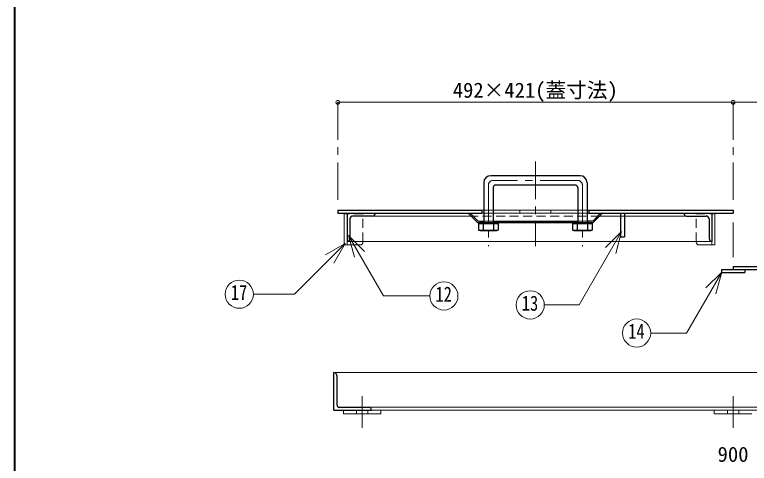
# Model space of a CAD drawing. Units: millimetres, scale not verified. Extents: x -1691 to 1549, y -1119 to 1129.
# Drawn here: x -1691 to -909, y -137 to 341 of the extents above; entities that cross this region are included whole.
import ezdxf
from ezdxf.enums import TextEntityAlignment as Align

# ---------------------------------------------------------------- set-up
doc = ezdxf.new("R2010")
doc.units = ezdxf.units.MM
doc.header["$LTSCALE"] = 8
doc.header["$PDMODE"] = 32
doc.header["$PDSIZE"] = 4
doc.linetypes.add('CHAIN1', pattern=[8, 5, -1, 1, -1])
doc.linetypes.add('DASHED1', pattern=[1.8, 1.2, -0.6])
doc.layers.add('0-0_ﾚｲﾔ1', color=4, linetype='Continuous', lineweight=9)
doc.styles.add('ＭＳ ゴシック', font='')
doc.styles.get('ＭＳ ゴシック').set_extended_font_data('MS Gothic')

msp = doc.modelspace()

# ---------------------------------------------------------------- linework, layer by layer
at = {"layer": '0-0_ﾚｲﾔ1', "color": 1, "lineweight": 40}
msp.add_line((-1691.137, -1118.909), (-1691.137, 1129.091), dxfattribs=at)
at = {"layer": '0-0_ﾚｲﾔ1'}
for p, q in [((-1347.137, 248.091), (-926.137, 248.091)), ((-505.137, 248.091), (-926.137, 248.091)), ((-1153.221, 133.091), (-1120.054, 133.091)), ((-1205.137, 126.891), (-1310.137, 126.891)), ((-1153.221, 129.891), (-1120.054, 129.891)), ((-1046.137, 126.891), (-1068.137, 126.891)), ((-975.637, 126.891), (-1041.637, 126.891)), ((-1337.137, 99.891), (-948.637, 99.891)), ((-1323.337, 96.091), (-1337.137, 96.091)), ((-1320.337, 99.091), (-1320.337, 99.891)), ((-965.437, 99.091), (-965.437, 99.891)), ((-962.437, 96.091), (-948.637, 96.091)), ((-1341.137, -83.909), (-1341.137, -79.909)), ((-1341.137, -83.909), (-1301.137, -83.909)), ((-1301.137, -83.909), (-1301.137, -79.909)), ((-946.137, -83.909), (-946.137, -79.909)), ((-946.137, -83.909), (-906.137, -83.909))]:
    msp.add_line(p, q, dxfattribs=at)
at = {"layer": '0-0_ﾚｲﾔ1', "linetype": 'CHAIN1'}
for p, q in [((-1347.137, 248.091), (-1347.137, 143.091)), ((-926.137, 248.091), (-926.137, 143.091)), ((-1136.637, 184.891), (-1136.637, 94.891)), ((-1091.637, 164.891), (-1181.637, 164.891)), ((-1186.637, 159.891), (-1186.637, 94.891)), ((-1086.637, 159.891), (-1086.637, 94.891)), ((-926.137, 119.891), (-926.137, 83.091)), ((-1321.137, -98.909), (-1321.137, -64.909)), ((-926.137, -98.909), (-926.137, -64.909))]:
    msp.add_line(p, q, dxfattribs=at)
at = {"layer": '0-0_ﾚｲﾔ1', "color": 5, "lineweight": 25}
for p, q in [((-1089.137, 169.891), (-1184.137, 169.891)), ((-1191.637, 162.391), (-1191.637, 119.391)), ((-1181.637, 157.391), (-1181.637, 119.391)), ((-1094.137, 159.891), (-1179.137, 159.891)), ((-1091.637, 157.391), (-1091.637, 119.391)), ((-1081.637, 162.391), (-1081.637, 119.391)), ((-1347.137, 133.091), (-1347.137, 129.891)), ((-1079.637, 133.091), (-926.137, 133.091)), ((-926.137, 133.091), (-926.137, 129.891)), ((-1347.137, 129.891), (-1193.637, 129.891)), ((-1337.137, 129.891), (-1337.137, 99.891)), ((-1310.137, 126.891), (-1331.137, 126.891)), ((-1199.016, 120.77), (-1208.137, 129.891)), ((-1198.395, 122.27), (-1206.016, 129.891)), ((-1074.88, 122.27), (-1067.259, 129.891)), ((-1074.259, 120.77), (-1065.137, 129.891)), ((-1046.137, 129.891), (-1046.137, 104.891)), ((-1041.637, 129.891), (-1041.637, 104.891)), ((-975.637, 126.891), (-954.637, 126.891)), ((-948.637, 129.891), (-948.637, 99.891)), ((-1334.137, 123.891), (-1334.137, 102.891)), ((-1197.137, 118.891), (-1195.637, 119.391)), ((-1197.137, 118.891), (-1176.137, 118.891)), ((-1197.137, 118.891), (-1197.137, 111.891)), ((-1196.895, 119.891), (-1192.637, 119.891)), ((-1195.637, 119.391), (-1177.637, 119.391)), ((-1192.137, 118.891), (-1192.137, 111.891)), ((-1181.137, 118.891), (-1181.137, 111.891)), ((-1180.637, 121.391), (-1092.637, 121.391)), ((-1097.137, 118.891), (-1095.637, 119.391)), ((-1097.137, 118.891), (-1076.137, 118.891)), ((-1095.637, 119.391), (-1077.637, 119.391)), ((-1092.637, 121.391), (-1092.637, 119.891)), ((-1092.137, 118.891), (-1092.137, 111.891)), ((-1086.637, 119.391), (-1081.137, 118.891)), ((-1081.137, 118.891), (-1077.637, 119.391)), ((-951.637, 123.891), (-951.637, 102.891)), ((-1197.137, 111.891), (-1176.137, 111.891)), ((-1197.137, 111.891), (-1195.637, 111.391)), ((-1195.637, 111.391), (-1192.137, 111.891)), ((-1195.637, 111.391), (-1177.637, 111.391)), ((-1192.137, 111.891), (-1186.637, 111.391)), ((-1186.637, 111.391), (-1181.137, 111.891)), ((-1181.137, 111.891), (-1177.637, 111.391)), ((-1097.137, 111.891), (-1076.137, 111.891)), ((-1095.637, 111.391), (-1077.637, 111.391)), ((-1076.137, 111.891), (-1077.637, 111.391)), ((-1046.137, 104.891), (-1041.637, 104.891)), ((-926.137, 73.091), (-926.137, 69.891)), ((-926.137, 73.091), (-772.637, 73.091)), ((-938.637, 69.891), (-938.637, 66.691)), ((-938.637, 69.891), (-772.637, 69.891)), ((-938.637, 66.691), (-913.637, 66.691)), ((-913.637, 69.891), (-913.637, 66.691)), ((-1351.137, -79.909), (-1351.137, -39.909)), ((-1348.137, -42.909), (-1348.137, -73.909)), ((-1345.137, -76.909), (-1314.137, -76.909)), ((-1351.137, -79.909), (-1311.137, -79.909))]:
    msp.add_line(p, q, dxfattribs=at)
at = {"layer": '0-0_ﾚｲﾔ1', "color": 7, "lineweight": 18}
for p, q in [((-1191.637, 133.091), (-1193.637, 133.091)), ((-1153.221, 133.091), (-1181.637, 133.091)), ((-1153.221, 133.091), (-1153.221, 129.891)), ((-1120.054, 133.091), (-1120.054, 129.891)), ((-1091.637, 133.091), (-1120.054, 133.091)), ((-1079.637, 133.091), (-1081.637, 133.091)), ((-1340.337, 129.091), (-1337.137, 129.091)), ((-1340.337, 129.091), (-1340.337, 96.091)), ((-1193.637, 129.891), (-1191.637, 129.891)), ((-1181.637, 129.891), (-1153.221, 129.891)), ((-1120.054, 129.891), (-1091.637, 129.891)), ((-1081.637, 129.891), (-1079.637, 129.891)), ((-945.437, 129.091), (-948.637, 129.091)), ((-945.437, 129.091), (-945.437, 96.091)), ((-1192.637, 121.391), (-1191.637, 121.391)), ((-1192.637, 119.891), (-1191.637, 119.891)), ((-1181.637, 121.391), (-1180.637, 121.391)), ((-1181.637, 119.891), (-1180.637, 119.891)), ((-1092.637, 121.391), (-1091.637, 121.391)), ((-1092.637, 119.891), (-1091.637, 119.891)), ((-1081.637, 121.391), (-1080.637, 121.391)), ((-1081.637, 119.891), (-1080.637, 119.891)), ((-1044.958, 110.243), (-1090.054, 32.135)), ((-1044.958, 110.243), (-1061.929, 93.273)), ((-1044.958, 110.243), (-1051.17, 87.061)), ((-1335.568, 106.201), (-1329.357, 83.018)), ((-1335.568, 106.201), (-1318.598, 89.23)), ((-1335.568, 106.201), (-1298.335, 41.711)), ((-1339.274, 97.521), (-1393.222, 43.573)), ((-1339.274, 97.521), (-1360.058, 85.521)), ((-1339.274, 97.521), (-1351.274, 76.736)), ((-1340.337, 96.091), (-1337.137, 96.091)), ((-1337.137, 99.891), (-1337.137, 96.091)), ((-948.637, 99.891), (-948.637, 96.091)), ((-945.437, 96.091), (-948.637, 96.091)), ((-938.16, 67.205), (-975.687, 2.207)), ((-938.16, 67.205), (-955.131, 50.235)), ((-938.16, 67.205), (-944.372, 44.023)), ((-1436.976, 43.573), (-1393.222, 43.573)), ((-1249.107, 41.711), (-1298.335, 41.711)), ((-1127.18, 32.135), (-1090.054, 32.135)), ((-1013.851, 2.207), (-975.687, 2.207)), ((-501.137, -39.909), (-1351.137, -39.909)), ((-1314.137, -76.909), (-538.137, -76.909)), ((-1311.137, -79.909), (-541.137, -79.909))]:
    msp.add_line(p, q, dxfattribs=at)
at = {"layer": '0-0_ﾚｲﾔ1', "linetype": 'DASHED1'}
for p, q in [((-1191.637, 133.091), (-1181.637, 133.091)), ((-1091.637, 133.091), (-1081.637, 133.091)), ((-1320.337, 129.091), (-1337.137, 129.091)), ((-1320.337, 99.891), (-1320.337, 129.091)), ((-1068.137, 126.891), (-1205.137, 126.891)), ((-1191.637, 129.891), (-1181.637, 129.891)), ((-1091.637, 129.891), (-1081.637, 129.891)), ((-1046.137, 126.891), (-1041.637, 126.891)), ((-965.437, 129.091), (-948.637, 129.091)), ((-965.437, 99.891), (-965.437, 129.091)), ((-1191.637, 121.391), (-1181.637, 121.391)), ((-1191.637, 119.891), (-1181.637, 119.891)), ((-1091.637, 121.391), (-1081.637, 121.391)), ((-1091.637, 119.891), (-1081.637, 119.891)), ((-1327.137, -83.909), (-1327.137, -79.909)), ((-1315.137, -83.909), (-1315.137, -79.909)), ((-932.137, -83.909), (-932.137, -79.909)), ((-920.137, -83.909), (-920.137, -79.909))]:
    msp.add_line(p, q, dxfattribs=at)
at = {"layer": '0-0_ﾚｲﾔ1', "color": 5, "lineweight": 25}
for points in [[(-1347.137, 133.091), (-1193.637, 133.091), (-1193.637, 129.891)], [(-1079.637, 133.091), (-1079.637, 129.891), (-926.137, 129.891)], [(-1196.273, 121.391), (-1192.637, 121.391), (-1192.637, 119.891)], [(-1195.637, 119.391), (-1192.137, 118.891), (-1186.637, 119.391)], [(-1186.637, 119.391), (-1181.137, 118.891), (-1177.637, 119.391)], [(-1180.637, 121.391), (-1180.637, 119.891), (-1092.637, 119.891)], [(-1177.637, 119.391), (-1176.137, 118.891), (-1176.137, 111.891), (-1177.637, 111.391)], [(-1097.137, 118.891), (-1097.137, 111.891), (-1095.637, 111.391), (-1092.137, 111.891)], [(-1095.637, 119.391), (-1092.137, 118.891), (-1086.637, 119.391)], [(-1081.137, 118.891), (-1081.137, 111.891), (-1077.637, 111.391)], [(-1077.001, 121.391), (-1080.637, 121.391), (-1080.637, 119.891), (-1076.38, 119.891)], [(-1077.637, 119.391), (-1076.137, 118.891), (-1076.137, 111.891)], [(-1092.137, 111.891), (-1086.637, 111.391), (-1081.137, 111.891)]]:
    msp.add_lwpolyline(points, dxfattribs=at)
at = {"layer": '0-0_ﾚｲﾔ1', "color": 7, "lineweight": 18}
for centre in [(-1451.976, 43.573), (-1234.107, 41.711), (-1142.18, 32.135), (-1028.851, 2.207)]:
    msp.add_circle(centre, 15, dxfattribs=at)
at = {"layer": '0-0_ﾚｲﾔ1', "color": 5, "lineweight": 25}
for centre, radius, start, end in [((-1184.137, 162.391), 7.5, 90, 180), ((-1089.137, 162.391), 7.5, 0, 90), ((-1179.137, 157.391), 2.5, 90, 180), ((-1094.137, 157.391), 2.5, 0, 90), ((-1331.137, 123.891), 3, 90, 180), ((-1310.137, 129.891), 3, 270, 0), ((-975.637, 129.891), 3, 180, 270), ((-954.637, 123.891), 3, 0, 90), ((-1196.895, 122.891), 3, 225, 270), ((-1196.273, 124.391), 3, 225, 270), ((-1077.001, 124.391), 3, 270, 315), ((-1076.38, 122.891), 3, 270, 315), ((-1337.137, 102.891), 3, 270, 0), ((-948.637, 102.891), 3, 180, 270), ((-1351.137, -42.909), 3, 0, 90), ((-1345.137, -73.909), 3, 180, 270), ((-1314.137, -79.909), 3, 0, 90)]:
    msp.add_arc(centre, radius, start, end, dxfattribs=at)
at = {"layer": '0-0_ﾚｲﾔ1', "linetype": 'CHAIN1'}
for centre, start, end in [((-1181.637, 159.891), 90, 180), ((-1091.637, 159.891), 0, 90)]:
    msp.add_arc(centre, 5, start, end, dxfattribs=at)
at = {"layer": '0-0_ﾚｲﾔ1'}
for centre, start, end in [((-1323.337, 99.091), 270, 0), ((-962.437, 99.091), 180, 270)]:
    msp.add_arc(centre, 3, start, end, dxfattribs=at)
at = {"layer": '0-0_ﾚｲﾔ1', "color": 1}
for p in [(-1347.137, 248.091), (-926.137, 248.091)]:
    msp.add_point(p, dxfattribs=at)

# ---------------------------------------------------------------- texts
at = {"layer": '0-0_ﾚｲﾔ1', "color": 7, "style": 'ＭＳ ゴシック'}
for s, p in [('492×421(蓋寸法)', (-1224.637, 248.091)), ('900', (-942.637, -139.909))]:
    msp.add_text(s, height=16.13, dxfattribs=at).set_placement(p, align=Align.BOTTOM_LEFT)
at = {"layer": '0-0_ﾚｲﾔ1', "color": 7, "style": 'ＭＳ ゴシック', "width": 0.8}
for s, p in [('17', (-1460.976, 32.573)), ('12', (-1243.107, 30.711)), ('13', (-1151.18, 21.135)), ('14', (-1037.851, -8.793))]:
    msp.add_text(s, height=16.13, dxfattribs=at).set_placement(p, align=Align.BOTTOM_LEFT)

doc.saveas('drawing.dxf')
